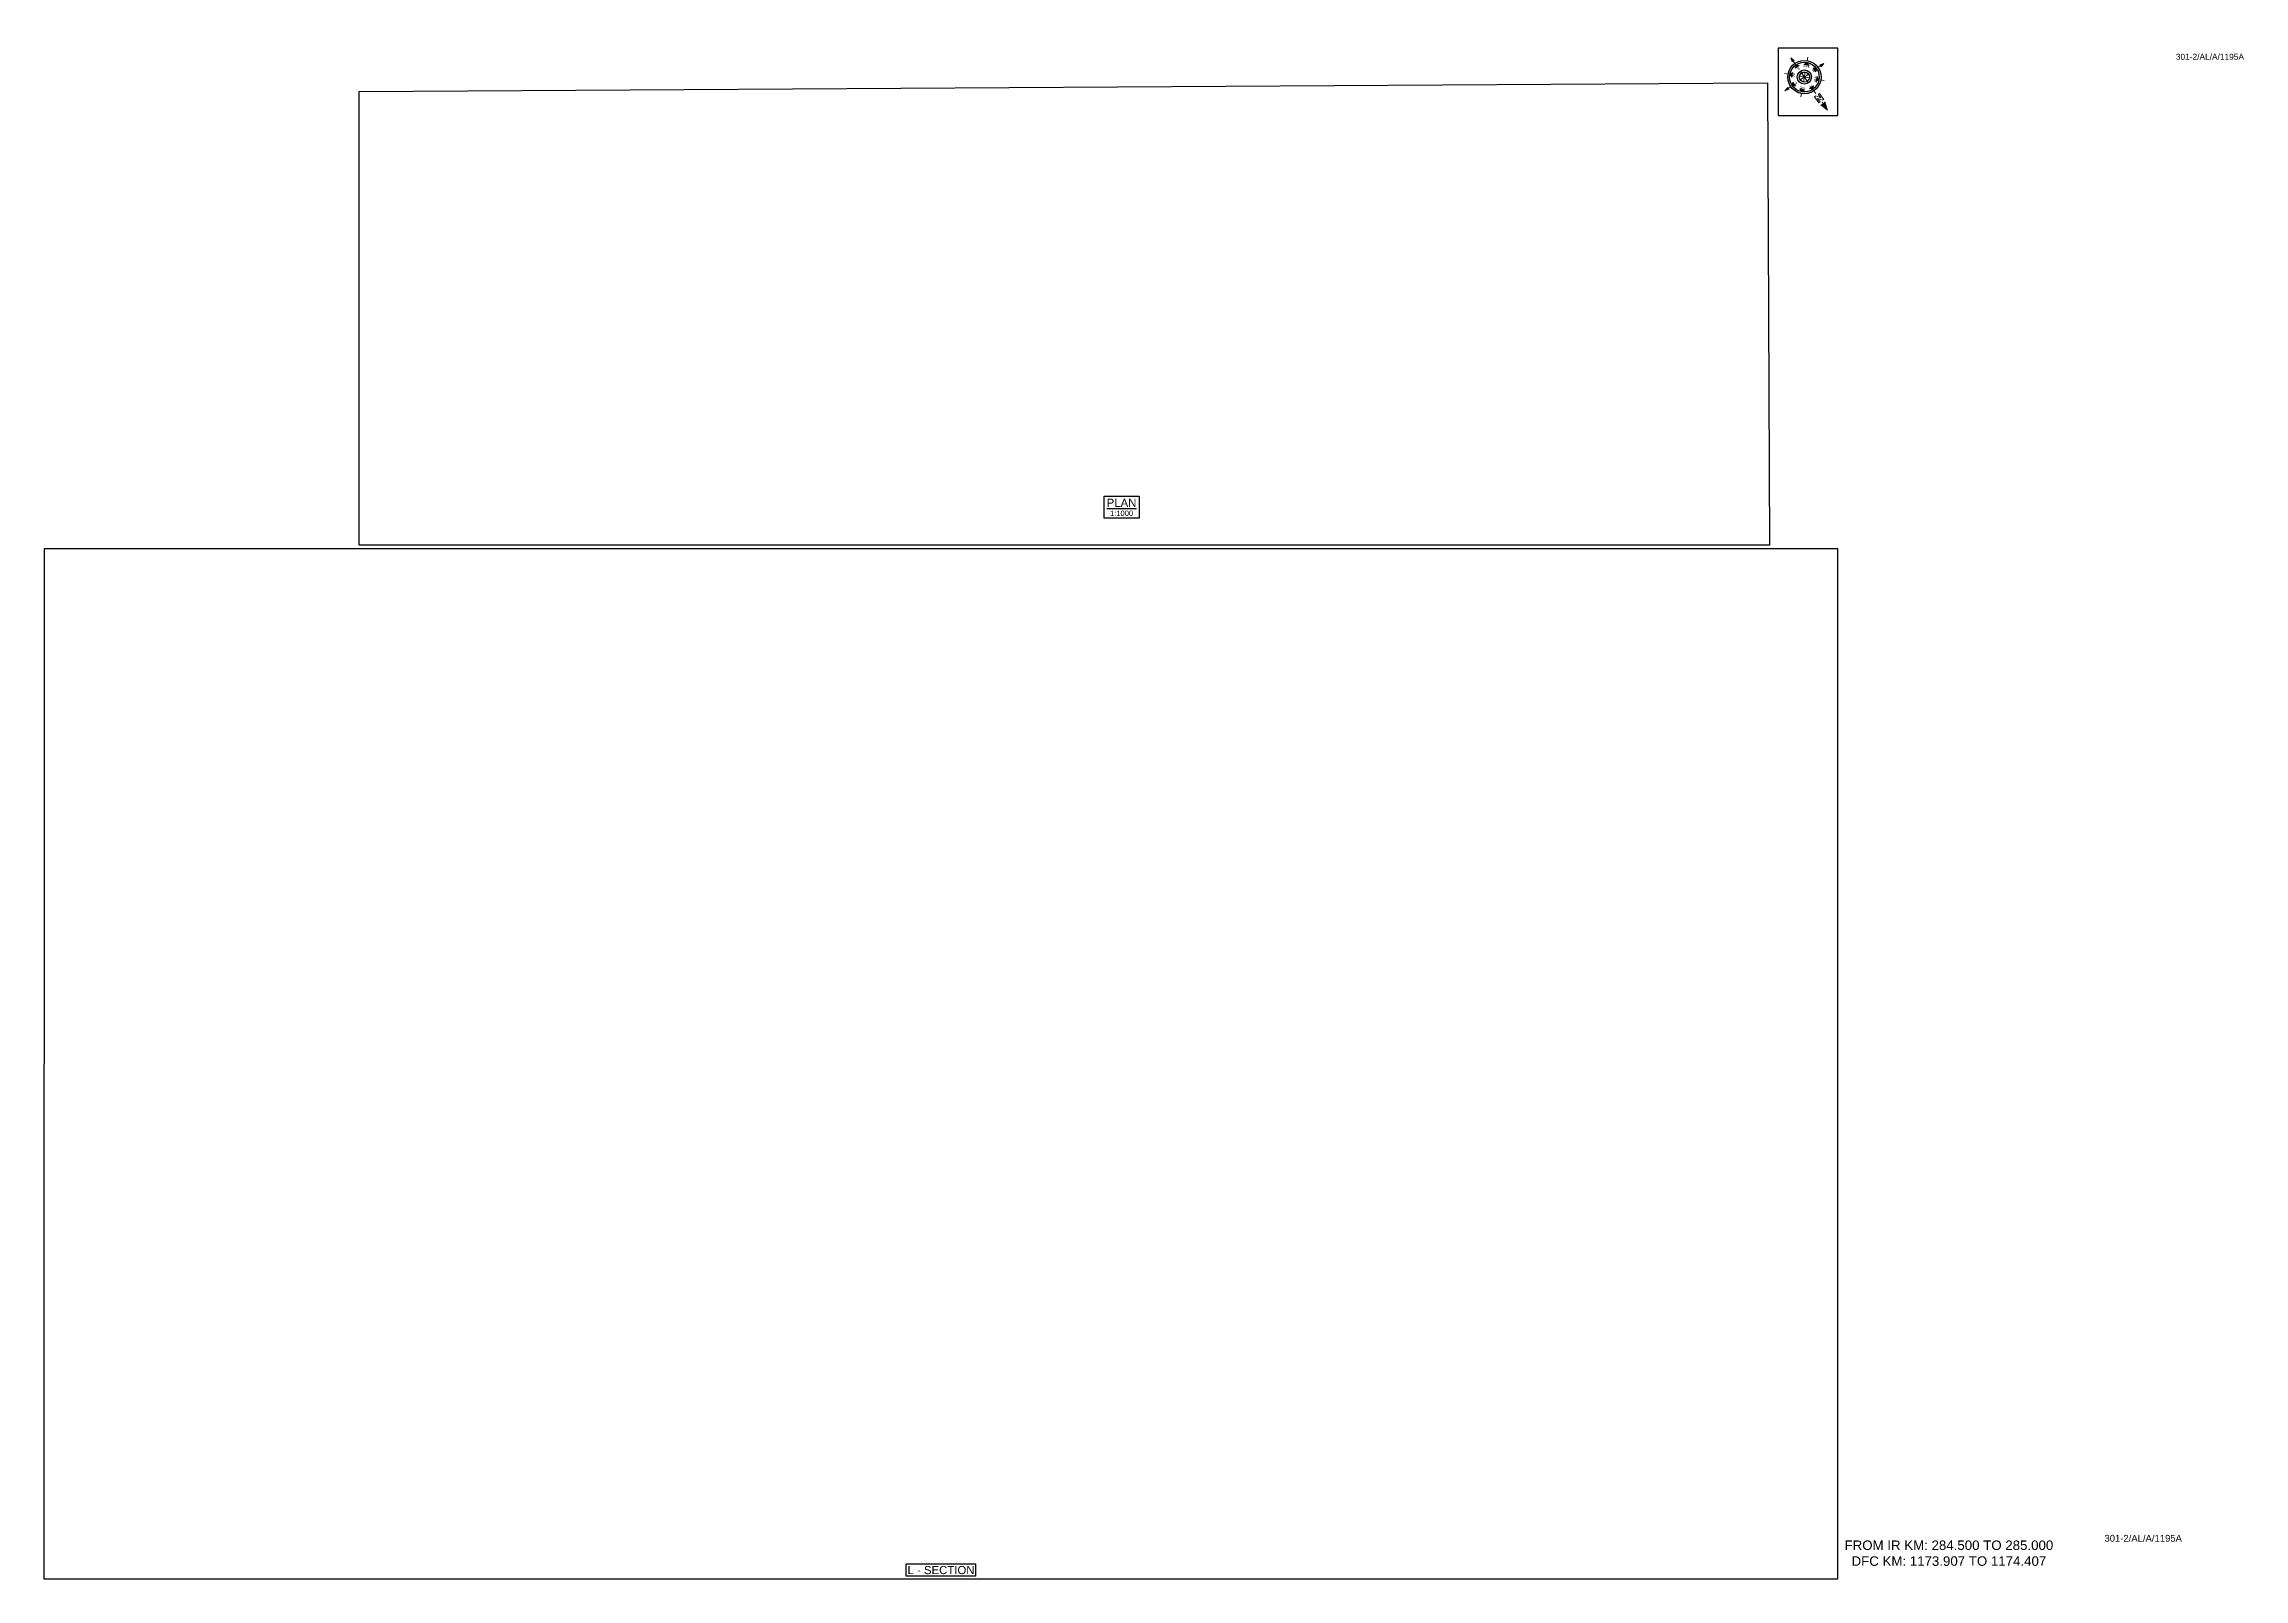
# Paper-space layout '1195A' of a CAD drawing. Header units: metres, sheet in millimetres. Extents: x 15 to 826, y 15 to 581.
import ezdxf
from ezdxf.enums import TextEntityAlignment as Align

# ---------------------------------------------------------------- set-up
doc = ezdxf.new("R2010")
doc.units = ezdxf.units.M
doc.header["$MEASUREMENT"] = 0
doc.layers.get('Defpoints').update_dxf_attribs({"color": 5})
doc.layers.add('title', color=7, linetype='Continuous')
doc.styles.get("Standard").update_dxf_attribs({"font": 'arial.ttf'})
doc.styles.add('Style-Arial', font='arial.ttf')

# ---------------------------------------------------------------- blocks, each defined once
blk = doc.blocks.new('N')
for points in [[(0, 8.41), (-0.49, 6.68), (0, 6.93)], [(0.49, 6.68), (0, 6.93), (0, 8.41)], [(-4.93, 0), (-4.07, 0.25), (-4.19, 0)], [(-4.07, -0.25), (-4.19, 0), (-4.93, 0)], [(-3.08, 0), (-2.59, 0.49), (-2.59, -0.49)], [(-2.18, 2.18), (-1.48, 2.18), (-2.18, 1.48)], [(0, 3.08), (0.49, 2.59), (-0.49, 2.59)], [(2.18, 2.18), (2.18, 1.48), (1.48, 2.18)], [(3.08, 0), (2.59, -0.49), (2.59, 0.49)], [(4.07, 0.25), (4.19, 0), (4.93, 0)], [(4.93, 0), (4.07, -0.25), (4.19, 0)], [(-2.18, -2.18), (-2.18, -1.48), (-1.48, -2.18)], [(0, -3.08), (-0.49, -2.59), (0.49, -2.59)], [(0, -4.93), (-0.25, -4.07), (0, -4.19)], [(0.25, -4.07), (0, -4.19), (0, -4.93)], [(2.18, -2.18), (1.48, -2.18), (2.18, -1.48)]]:
    blk.add_hatch(color=7).paths.add_polyline_path(points, flags=0)
h = blk.add_hatch(color=7)
h.paths.add_polyline_path([(0, -3.08), (0, -3.46, 1), (0, 3.46), (0, 3.08, -1)])
h.paths.add_polyline_path([(0, 1.05), (0, 1.48, 1), (0, -1.48), (0, -1.05, -1)])
at = {"color": 7, "linetype": 'ByBlock', "lineweight": 13}
for p, q in [((-0.61, 4.57), (-0.61, 6.12)), ((-0.61, 6.12), (-0.3, 6.12)), ((-0.3, 6.12), (0.32, 5.19)), ((0.32, 4.57), (-0.3, 5.5)), ((-0.3, 5.5), (-0.3, 4.57)), ((0.32, 5.19), (0.32, 6.12)), ((0.32, 6.12), (0.64, 6.12)), ((0.64, 6.12), (0.64, 4.57))]:
    blk.add_line(p, q, dxfattribs=at)
at = {"color": 7, "lineweight": 13}
for p, q in [((0, 6.41), (0, 7.28)), ((-3.46, 0), (-4.19, 0)), ((-2.45, 2.45), (-2.97, 2.97)), ((1.05, 0), (-1.05, 0)), ((-1.05, 0), (1.05, 0)), ((-0.74, 0.74), (0.74, -0.74)), ((0.74, 0.74), (-0.74, -0.74)), ((0.74, -0.74), (-0.74, 0.74)), ((-0.74, -0.74), (0.74, 0.74)), ((0, 3.46), (0, 4.19)), ((0, 3.46), (0, 3.08)), ((0, 1.05), (0, 1.48)), ((0, 1.05), (0, -1.05)), ((0, -1.05), (0, 1.05)), ((2.45, 2.45), (2.97, 2.97)), ((3.46, 0), (4.19, 0)), ((-2.45, -2.45), (-2.97, -2.97)), ((0, -1.05), (0, -1.48)), ((0, -3.46), (0, -3.08)), ((0, -3.46), (0, -4.19)), ((2.45, -2.45), (2.97, -2.97))]:
    blk.add_line(p, q, dxfattribs=at)
for points in [[(0, 8.41), (-0.49, 6.68), (0, 6.93), (0, 6.93)], [(0.49, 6.68), (0, 6.93), (0, 8.41), (0, 8.41)], [(-4.93, 0), (-4.07, 0.25), (-4.19, 0), (-4.19, 0)], [(-4.07, -0.25), (-4.19, 0), (-4.93, 0), (-4.93, 0)], [(-3.08, 0), (-2.59, 0.49), (-2.59, -0.49), (-2.59, -0.49)], [(-2.18, 2.18), (-1.48, 2.18), (-2.18, 1.48), (-2.18, 1.48)], [(0, 3.08), (0.49, 2.59), (-0.49, 2.59), (-0.49, 2.59)], [(2.18, 2.18), (2.18, 1.48), (1.48, 2.18), (1.48, 2.18)], [(3.08, 0), (2.59, -0.49), (2.59, 0.49), (2.59, 0.49)], [(4.07, 0.25), (4.19, 0), (4.93, 0), (4.93, 0)], [(4.93, 0), (4.07, -0.25), (4.19, 0), (4.19, 0)], [(-2.18, -2.18), (-2.18, -1.48), (-1.48, -2.18), (-1.48, -2.18)], [(0, -3.08), (-0.49, -2.59), (0.49, -2.59), (0.49, -2.59)], [(0, -4.93), (-0.25, -4.07), (0, -4.19), (0, -4.19)], [(0.25, -4.07), (0, -4.19), (0, -4.93), (0, -4.93)], [(2.18, -2.18), (1.48, -2.18), (2.18, -1.48), (2.18, -1.48)]]:
    blk.add_lwpolyline(points, close=True, dxfattribs=at)
at = {"color": 7, "linetype": 'ByBlock', "lineweight": 13}
for points in [[(-0.3, 4.57), (-0.61, 4.57)], [(0.32, 4.57), (0.64, 4.57)]]:
    blk.add_lwpolyline(points, dxfattribs=at)
at = {"color": 7}
for radius in [3.46, 3.08, 1.48, 1.05]:
    blk.add_circle((0, 0), radius, dxfattribs=at)
for s, rotation, p in [('W', 90, (-2.1, 0)), ('NW', 45, (-1.48, 1.48)), ('NE', 315, (1.48, 1.48)), ('E', 270, (1.97, 0)), ('SW', 135, (-1.48, -1.48)), ('SE', 225, (1.48, -1.48))]:
    blk.add_text(s, height=0.6, rotation=rotation, dxfattribs=at).set_placement(p, align=Align.CENTER)
for s, p in [('N', (0, 2.1)), ('S', (0, -2.47))]:
    blk.add_text(s, height=0.6, dxfattribs=at).set_placement(p, align=Align.CENTER)

psp = doc.layouts.new('1195A')

# ---------------------------------------------------------------- linework, layer by layer
psp.add_lwpolyline([(332.72, 16), (332.72, 20.6), (358.25, 20.6), (358.25, 16)], close=True)
at = {"layer": 'Defpoints'}
psp.add_lwpolyline([(14.99, 15), (676, 15), (676, 394.62), (15.01, 394.62)], close=True, dxfattribs=at)
at = {"layer": 'title', "color": 7, "linetype": 'Continuous', "lineweight": -3}
psp.add_lwpolyline([(405.63, 413.97), (418.51, 413.97), (418.51, 405.82), (405.63, 405.82)], close=True, dxfattribs=at)

# ---------------------------------------------------------------- texts
at = {"style": 'Style-Arial'}
for height, p in [(2.2, (800.49, 574.76)), (2.5, (774.19, 28.76))]:
    psp.add_text('301-2/AL/A/1195A', height=height, dxfattribs=at).set_placement(p)
at = {"insert": (674.74, 29.19), "char_height": 3.5, "attachment_point": 1, "style": 'Style-Arial'}
psp.add_mtext_dynamic_manual_height_columns('\\pxqc;FROM IR KM: 284.500 TO 285.000\\P{\\C1;DFC KM: 1173.907 TO 1174.407 }', width=84.2726, gutter_width=17.5, heights=[0], dxfattribs=at)
at = {"layer": 'title', "color": 7, "linetype": 'Continuous', "lineweight": -3, "style": 'Style-Arial'}
for s, height, p in [('%%UPLAN', 3, (412.02, 411.53)), ('1:1000', 2, (412.02, 407.67))]:
    psp.add_text(s, height=height, dxfattribs=at).set_placement(p, align=Align.MIDDLE)
at = {"layer": 'title', "style": 'Style-Arial'}
psp.add_text('L - SECTION', height=3, rotation=0.00006, dxfattribs=at).set_placement((345.5, 18.3), align=Align.MIDDLE_CENTER)

# ---------------------------------------------------------------- viewports
at = {"layer": 'Defpoints'}
vp = psp.add_viewport(center=(345.5, 204.81), size=(661.01, 379.6222), view_center_point=(13204.99, -12049.79), view_height=379.6222, dxfattribs=at)
vp.dxf.flags = 0x10000  # cut along an outline
vp.dxf.clipping_boundary_handle = psp.add_lwpolyline([(14.99, 15), (676, 15), (676, 394.62), (15.01, 394.62)], format="xyb", close=True, dxfattribs={"invisible": 1}).dxf.handle

# ---------------------------------------------------------------- wipeouts: each hides what was drawn before it
psp.add_wipeout([(653.96, 579), (676, 579), (676, 554.19), (653.96, 554.19)])

# ---------------------------------------------------------------- next in the draw order: linework, layer by layer
psp.add_lwpolyline([(676, 579), (653.96, 579), (653.96, 554.19), (676, 554.19)], close=True)
psp.add_lwpolyline([(131.06, 563.04), (650.08, 566.24), (650.78, 395.97), (131.06, 395.89)], close=True, dxfattribs=at)

# ---------------------------------------------------------------- next in the draw order: block references
at = {"xscale": 1.771541522973351, "yscale": 1.771541522973351, "zscale": 1.771541522973351, "rotation": 215.1222936235771}
psp.add_blockref('N', (663.62, 568.39), dxfattribs=at)

# ---------------------------------------------------------------- next in the draw order: viewports
at = {"layer": 'Defpoints', "view_twist_angle": 215.12229362}
vp = psp.add_viewport(center=(390.92, 481.06), size=(519.72, 170.3424), view_center_point=(1401820, -3135045.4), view_height=170.3425, status=3, dxfattribs=at)
vp.dxf.flags = 0x10000  # cut along an outline
vp.dxf.clipping_boundary_handle = psp.add_lwpolyline([(131.06, 563.04), (650.08, 566.24), (650.78, 395.97), (131.06, 395.89)], format="xyb", close=True, dxfattribs={"invisible": 1}).dxf.handle

doc.saveas('drawing.dxf')
